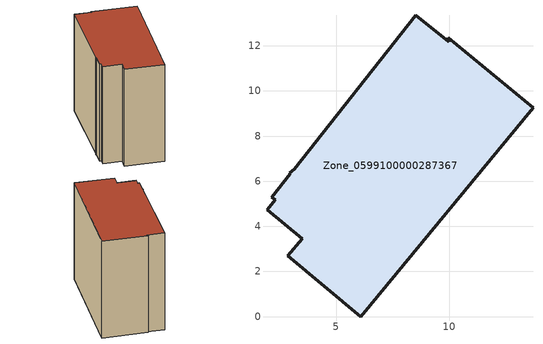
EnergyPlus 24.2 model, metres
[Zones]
Zone_0599100000287367
 floor ground (C_G): 13.72,9.25 6.09,0 2.86,2.7 3.49,3.44 1.93,4.74 2.29,5.17 2.14,5.29 2.97,6.33 2.93,6.37 3.13,6.54 8.52,13.35 9.99,12.18 9.97,12.35 z0
 wall outside (C_F): 1.93,4.74 3.49,3.44 2.86,2.7 6.09,0 13.72,9.25 9.97,12.35 9.99,12.18 8.52,13.35 3.13,6.54 2.93,6.37 2.97,6.33 2.14,5.29 2.29,5.17 1.93,4.74 z0:11.43
 roof outside (C_R): 2.93,6.37 2.97,6.33 2.14,5.29 2.29,5.17 1.93,4.74 3.49,3.44 2.86,2.7 6.09,0 13.72,9.25 9.97,12.35 9.99,12.18 8.52,13.35 3.13,6.54 z11.43
[BUILDING]
Pand.0599100000287367: North Axis=0; Terrain=City; Loads Convergence Tolerance Value=0.04; Temperature Convergence Tolerance Value=0.4; Solar Distribution=FullExterior; Maximum Number of Warmup Days=25; Minimum Number of Warmup Days=1
[Site:Location]
Rotterdam.The.Hague.AP_ZH_NLD Design_Conditions: Latitude=51.96; Longitude=4.45; Time Zone=1; Elevation=-4.5
[SITE:GROUNDTEMPERATURE:BUILDINGSURFACE]
18, 18, 18, 18, 18, 18, 18, 18, 18, 18, 18, 18
[MATERIAL] Thermal Absorptance=0.9; Solar Absorptance=0.7; Visible Absorptance=0.7
Name | Roughness | Thickness | Conductivity | Density | Specific Heat
G.TC.1946 | MediumSmooth | 0.15 | 1 | 540 | 1210
F.TC.1946 | Rough | 0.3 | 0.857143 | 1920 | 840
R.TC.1946 | MediumRough | 0.2 | 0.909091 | 1500 | 1000
[CONSTRUCTION]
C_G: G.TC.1946
C_F: F.TC.1946
C_R: R.TC.1946
[ZONE]
Zone_0599100000287367: Type=1; Multiplier=1; Ceiling Height=Autocalculate; Volume=Autocalculate; Floor Area=autocalculate; Part of Total Floor Area=Yes
[ZONEINFILTRATION:DESIGNFLOWRATE]
Infil_Zone_0599100000287367: Zone or ZoneList or Space or SpaceList=Zone_0599100000287367; Schedule=AlwaysOn; Design Flow Rate Calculation Method=Flow/Area; Flow Rate per Floor Area=0.003; Constant Term Coefficient=1; Temperature Term Coefficient=0; Velocity Term Coefficient=0; Velocity Squared Term Coefficient=0
[HVACTEMPLATE:ZONE:IDEALLOADSAIRSYSTEM]
Zone_0599100000287367: Maximum Heating Supply Air Temperature=50; Minimum Cooling Supply Air Temperature=13; Maximum Heating Supply Air Humidity Ratio=0.0156; Minimum Cooling Supply Air Humidity Ratio=0.0077; Heating Limit=NoLimit; Cooling Limit=NoLimit; Dehumidification Control Type=ConstantSensibleHeatRatio; Cooling Sensible Heat Ratio=0.7; Dehumidification Setpoint=60; Humidification Control Type=None; Humidification Setpoint=30; Outdoor Air Method=None; Outdoor Air Flow Rate per Person=0.00944; Outdoor Air Flow Rate per Zone Floor Area=0; Outdoor Air Flow Rate per Zone=0; Demand Controlled Ventilation Type=None; Outdoor Air Economizer Type=NoEconomizer; Heat Recovery Type=None; Sensible Heat Recovery Effectiveness=0.7; Latent Heat Recovery Effectiveness=0.65
[ZONECONTROL:THERMOSTAT]
ThermostatControl_Zone_0599100000287367: Zone or ZoneList=Zone_0599100000287367; Control Type Schedule=DualSetpointControlType; Control 1=Thermostat_Zone_0599100000287367; Temperature Difference Between Cutout And Setpoint=0
[THERMOSTATSETPOINT:DUALSETPOINT]
Thermostat_Zone_0599100000287367: Heating Setpoint Temperature Schedule=HeatingSetpoint_Zone_0599100000287367; Cooling Setpoint Temperature Schedule=CoolingSetpoint_Zone_0599100000287367
[SCHEDULE:COMPACT]
HeatingSetpoint_Zone_0599100000287367: Through: 12/31, For: AllDays, Until: 24:00, 21
CoolingSetpoint_Zone_0599100000287367: Through: 12/31, For: AllDays, Until: 24:00, 24
DualSetpointControlType: Through: 12/31, For: AllDays, Until: 24:00, 4
AlwaysOn: Through: 12/31, For: AllDays, Until: 24:00, 1
